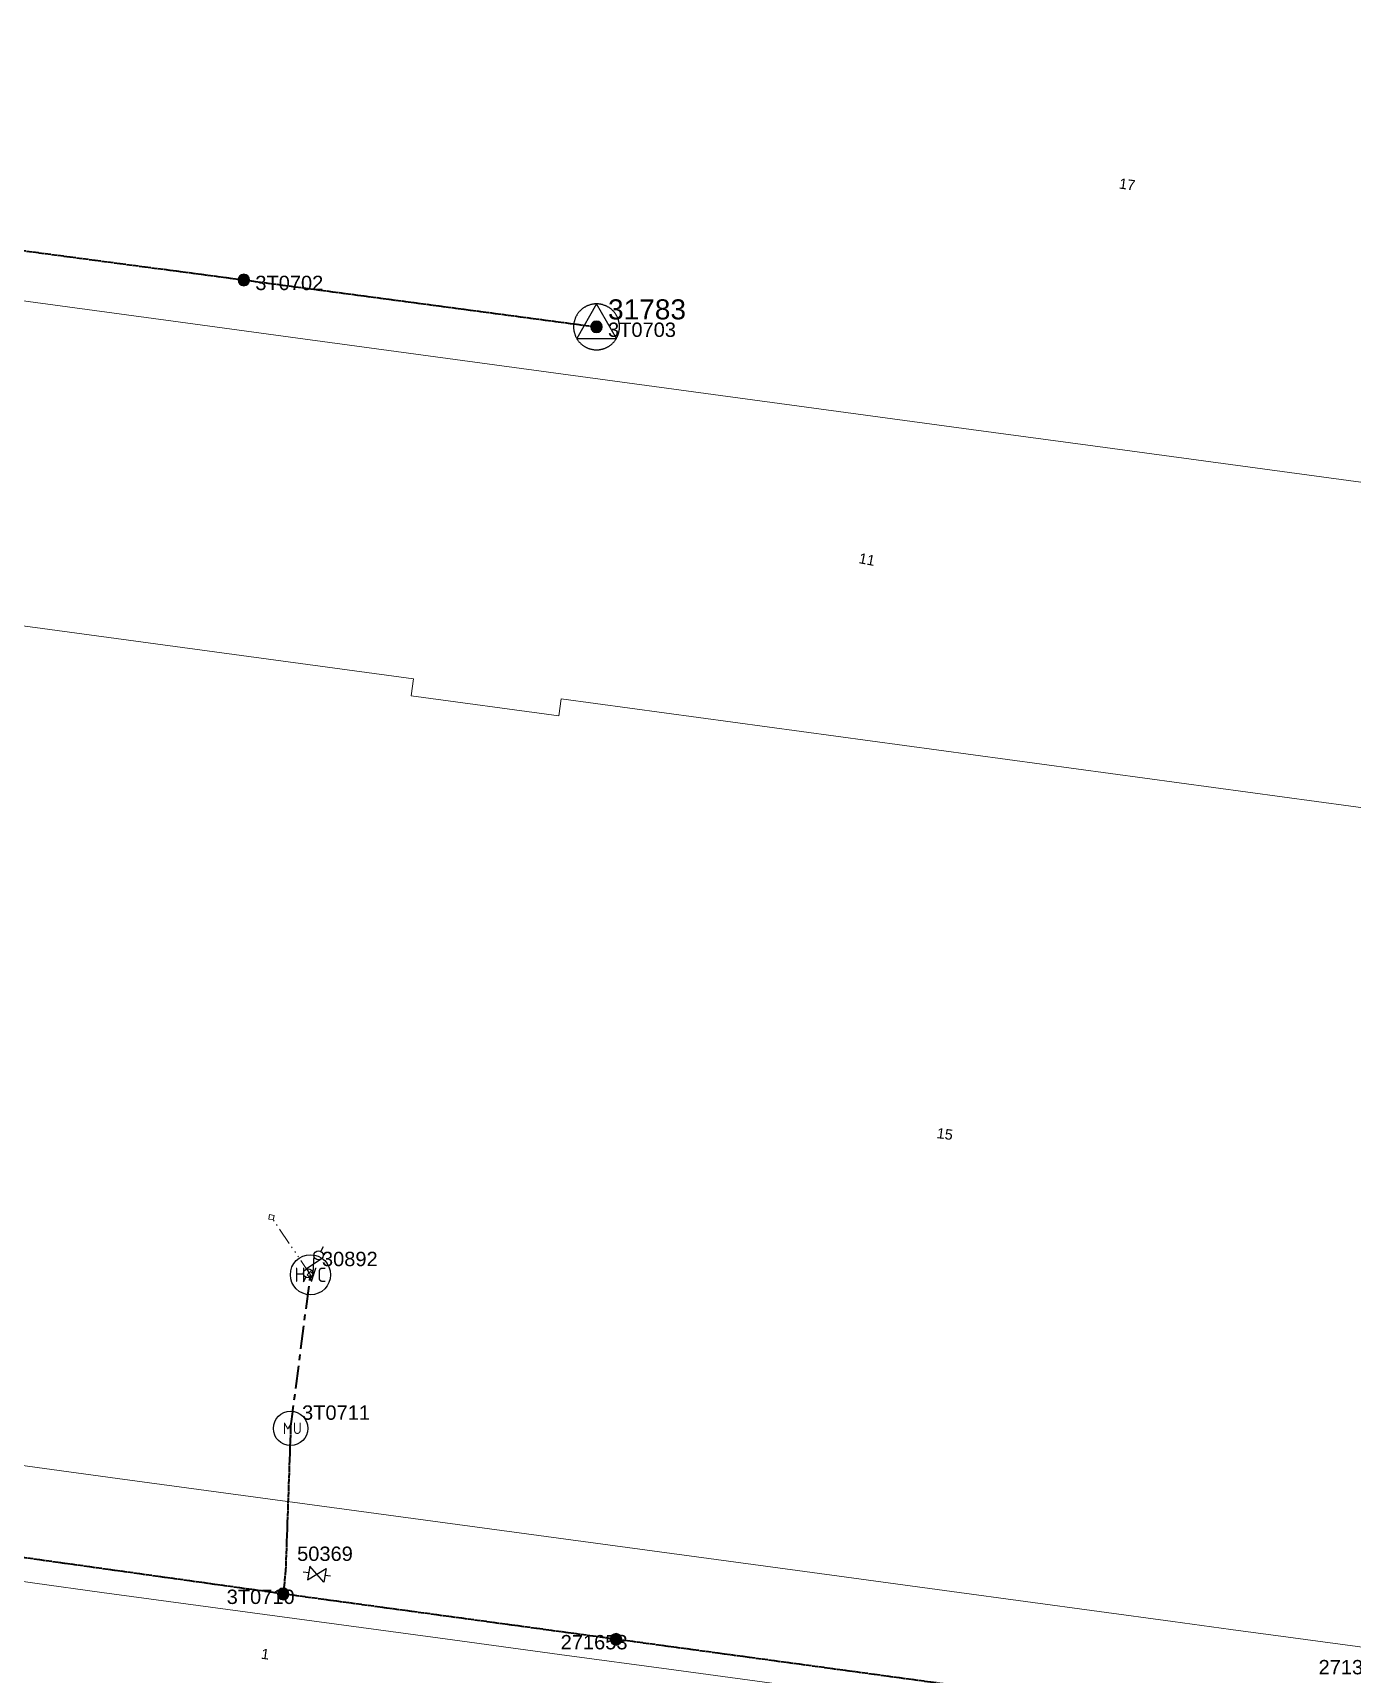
# Model space of a CAD drawing. Header units: metres. Extents: x 267072 to 270320, y 6186424 to 6191197.
# Drawn here: x 268095.7 to 268325.7, y 6187439 to 6187725.1 of the extents above; entities that cross this region are included whole.
import ezdxf
from ezdxf.enums import TextEntityAlignment as Align

# ---------------------------------------------------------------- set-up
doc = ezdxf.new("R2010")
doc.units = ezdxf.units.M
for name, pattern in [('Cable Exist OH', [1, 1, 0]), ('Cable Exist UG', [7, 4, -1, 1, -1]), ('PHANTOMX2', [6.6, 3, -0.75, 0.2, -0.75, 0.2, -0.75, 0.2, -0.75])]:
    doc.linetypes.add(name, pattern=pattern)
doc.layers.get('0').update_dxf_attribs({"color": 6})
for name, color, linetype, lineweight in [('_User_HV_Exist', 1, 'Continuous', 35), ('Cadastre Land Parcels_SP_EXT', 118, 'Continuous', 15), ('Mains_HV_EXT', 13, 'Continuous', 25), ('Services_SP_EXT', 42, 'PHANTOMX2', 20)]:
    doc.layers.add(name, color=color, linetype=linetype, lineweight=lineweight)
for name, color, linetype in [('Equip_LV_EXT', 7, 'Continuous'), ('Equip_SP_HV_EXT', 7, 'Continuous'), ('SP_HV_EXT', 1, 'Continuous'), ('Sub_SP_EXT', 7, 'Continuous'), ('Sub_SP_TR_HV_LV_EXT', 7, 'Continuous'), ('SupportsOH_SP_TR_HV_LV_SL_EXT', 7, 'Continuous')]:
    doc.layers.add(name, color=color, linetype=linetype)
doc.styles.add('iecISOCP', font='isocp.shx')
doc.styles.add('POLE_LABEL', font='arial.ttf', dxfattribs={"height": 2})
doc.styles.get("Standard").update_dxf_attribs({"font": 'arial.ttf'})

# ---------------------------------------------------------------- blocks, each defined once
blk = doc.blocks.new('SUB_POLE_EXT')
at = {"flags": 128}
for points in [[(-0.05, 4), (-0.15, 4), (-0.25, 3.99), (-0.34, 3.99), (-0.44, 3.98), (-0.54, 3.96), (-0.64, 3.95), (-0.73, 3.93), (-0.83, 3.91), (-0.92, 3.89), (-1.02, 3.87), (-1.11, 3.84), (-1.21, 3.81), (-1.3, 3.78), (-1.39, 3.75), (-1.49, 3.71), (-1.58, 3.68), (-1.67, 3.64), (-1.75, 3.59), (-1.84, 3.55), (-1.93, 3.5), (-2.01, 3.46), (-2.1, 3.41), (-2.18, 3.35), (-2.26, 3.3), (-2.34, 3.24), (-2.42, 3.18), (-2.5, 3.12), (-2.58, 3.06), (-2.65, 3), (-2.72, 2.93), (-2.79, 2.86), (-2.86, 2.79), (-2.93, 2.72), (-3, 2.65), (-3.06, 2.58), (-3.12, 2.5), (-3.18, 2.42), (-3.24, 2.34), (-3.3, 2.26), (-3.35, 2.18), (-3.41, 2.1), (-3.46, 2.01), (-3.5, 1.93), (-3.55, 1.84), (-3.59, 1.75), (-3.64, 1.67), (-3.68, 1.58), (-3.71, 1.49), (-3.75, 1.39), (-3.78, 1.3), (-3.81, 1.21), (-3.84, 1.11), (-3.87, 1.02), (-3.89, 0.92), (-3.91, 0.83), (-3.93, 0.73), (-3.95, 0.64), (-3.96, 0.54), (-3.98, 0.44), (-3.99, 0.34), (-3.99, 0.25), (-4, 0.15), (-4, 0.05), (-4, -0.05), (-4, -0.15), (-3.99, -0.25), (-3.99, -0.34), (-3.98, -0.44), (-3.96, -0.54), (-3.95, -0.64), (-3.93, -0.73), (-3.91, -0.83), (-3.89, -0.92), (-3.87, -1.02), (-3.84, -1.11), (-3.81, -1.21), (-3.78, -1.3), (-3.75, -1.39), (-3.71, -1.49), (-3.68, -1.58), (-3.64, -1.67), (-3.59, -1.75), (-3.55, -1.84), (-3.5, -1.93), (-3.46, -2.01), (-3.41, -2.1), (-3.35, -2.18), (-3.3, -2.26), (-3.24, -2.34), (-3.18, -2.42), (-3.12, -2.5), (-3.06, -2.58), (-3, -2.65), (-2.93, -2.72), (-2.86, -2.79), (-2.79, -2.86), (-2.72, -2.93), (-2.65, -3), (-2.58, -3.06), (-2.5, -3.12), (-2.42, -3.18), (-2.34, -3.24), (-2.26, -3.3), (-2.18, -3.35), (-2.1, -3.41), (-2.01, -3.46), (-1.93, -3.5), (-1.84, -3.55), (-1.75, -3.59), (-1.67, -3.64), (-1.58, -3.68), (-1.49, -3.71), (-1.39, -3.75), (-1.3, -3.78), (-1.21, -3.81), (-1.11, -3.84), (-1.02, -3.87), (-0.92, -3.89), (-0.83, -3.91), (-0.73, -3.93), (-0.64, -3.95), (-0.54, -3.96), (-0.44, -3.98), (-0.34, -3.99), (-0.25, -3.99), (-0.15, -4), (-0.05, -4), (0.05, -4), (0.15, -4), (0.25, -3.99), (0.34, -3.99), (0.44, -3.98), (0.54, -3.96), (0.64, -3.95), (0.73, -3.93), (0.83, -3.91), (0.92, -3.89), (1.02, -3.87), (1.11, -3.84), (1.21, -3.81), (1.3, -3.78), (1.39, -3.75), (1.49, -3.71), (1.58, -3.68), (1.67, -3.64), (1.75, -3.59), (1.84, -3.55), (1.93, -3.5), (2.01, -3.46), (2.1, -3.41), (2.18, -3.35), (2.26, -3.3), (2.34, -3.24), (2.42, -3.18), (2.5, -3.12), (2.58, -3.06), (2.65, -3), (2.72, -2.93), (2.79, -2.86), (2.86, -2.79), (2.93, -2.72), (3, -2.65), (3.06, -2.58), (3.12, -2.5), (3.18, -2.42), (3.24, -2.34), (3.3, -2.26), (3.35, -2.18), (3.41, -2.1), (3.46, -2.01), (3.5, -1.93), (3.55, -1.84), (3.59, -1.75), (3.64, -1.67), (3.68, -1.58), (3.71, -1.49), (3.75, -1.39), (3.78, -1.3), (3.81, -1.21), (3.84, -1.11), (3.87, -1.02), (3.89, -0.92), (3.91, -0.83), (3.93, -0.73), (3.95, -0.64), (3.96, -0.54), (3.98, -0.44), (3.99, -0.34), (3.99, -0.25), (4, -0.15), (4, -0.05), (4, 0.05), (4, 0.15), (3.99, 0.25), (3.99, 0.34), (3.98, 0.44), (3.96, 0.54), (3.95, 0.64), (3.93, 0.73), (3.91, 0.83), (3.89, 0.92), (3.87, 1.02), (3.84, 1.11), (3.81, 1.21), (3.78, 1.3), (3.75, 1.39), (3.71, 1.49), (3.68, 1.58), (3.64, 1.67), (3.59, 1.75), (3.55, 1.84), (3.5, 1.93), (3.46, 2.01), (3.41, 2.1), (3.35, 2.18), (3.3, 2.26), (3.24, 2.34), (3.18, 2.42), (3.12, 2.5), (3.06, 2.58), (3, 2.65), (2.93, 2.72), (2.86, 2.79), (2.79, 2.86), (2.72, 2.93), (2.65, 3), (2.58, 3.06), (2.5, 3.12), (2.42, 3.18), (2.34, 3.24), (2.26, 3.3), (2.18, 3.35), (2.1, 3.41), (2.01, 3.46), (1.93, 3.5), (1.84, 3.55), (1.75, 3.59), (1.67, 3.64), (1.58, 3.68), (1.49, 3.71), (1.39, 3.75), (1.3, 3.78), (1.21, 3.81), (1.11, 3.84), (1.02, 3.87), (0.92, 3.89), (0.83, 3.91), (0.73, 3.93), (0.64, 3.95), (0.54, 3.96), (0.44, 3.98), (0.34, 3.99), (0.25, 3.99), (0.15, 4), (0.05, 4)], [(0, 4), (-3.46, -2), (3.46, -2)]]:
    blk.add_lwpolyline(points, close=True, dxfattribs=at)
at = {"flags": 8}
blk.add_attdef('ASSET_NUM', text='', height=2.5, dxfattribs=at).set_placement((0, 7), align=Align.MIDDLE_CENTER)
for tag, flags, p in [('STREET_CODE', 9, (-1.38, 1.45)), ('NO_PHASES', 9, (-1.38, 1.05)), ('OPERATED_BY', 9, (-1.38, 0.65)), ('MAINTAINED_BY', 9, (-1.38, 0.45)), ('ORIENTATION', 9, (-1.38, 0.25)), ('OWNED_BY', 9, (-1.38, 0.05)), ('CONSTRUCTED_VOLTAGE', 9, (-1.13, 0.75)), ('OPERATING_VOLTAGE', 9, (-1.13, 0.35)), ('STATE', 9, (-1.38, -0.35)), ('USAGE', 9, (-1.38, -0.75)), ('LEGEND', 9, (-1.38, -0.95)), ('SUBURB', 9, (-1.38, -1.15)), ('STREETNAME', 9, (-1.38, -1.35)), ('LOCATION', 9, (-1.38, -1.55)), ('NOTES', 9, (-1.38, -1.75)), ('Z', 1, (-1.38, -1.95)), ('SECONDARY_VOLTAGE', 9, (-1.13, -0.65)), ('SUBSTATION_TYPE', 9, (-1.13, -1.05))]:
    blk.add_attdef(tag, text='', height=0.1, dxfattribs=dict(flags=flags)).set_placement(p, align=Align.MIDDLE_LEFT)
blk = doc.blocks.new('HV_CUSTOMER_EXT')
at = {"ltscale": 10}
blk.add_wipeout([(0, 3.6), (-0.04, 3.6), (-0.09, 3.6), (-0.13, 3.6), (-0.18, 3.6), (-0.22, 3.59), (-0.26, 3.59), (-0.31, 3.59), (-0.35, 3.58), (-0.4, 3.58), (-0.44, 3.57), (-0.48, 3.57), (-0.53, 3.56), (-0.57, 3.55), (-0.62, 3.55), (-0.66, 3.54), (-0.7, 3.53), (-0.75, 3.52), (-0.79, 3.51), (-0.83, 3.5), (-0.87, 3.49), (-0.92, 3.48), (-0.96, 3.47), (-1, 3.46), (-1.05, 3.44), (-1.09, 3.43), (-1.13, 3.42), (-1.17, 3.4), (-1.21, 3.39), (-1.25, 3.37), (-1.3, 3.36), (-1.34, 3.34), (-1.38, 3.33), (-1.42, 3.31), (-1.46, 3.29), (-1.5, 3.27), (-1.54, 3.25), (-1.58, 3.24), (-1.62, 3.22), (-1.66, 3.2), (-1.7, 3.17), (-1.74, 3.15), (-1.77, 3.13), (-1.81, 3.11), (-1.85, 3.09), (-1.89, 3.06), (-1.93, 3.04), (-1.96, 3.02), (-2, 2.99), (-2.04, 2.97), (-2.07, 2.94), (-2.11, 2.92), (-2.14, 2.89), (-2.18, 2.87), (-2.21, 2.84), (-2.25, 2.81), (-2.28, 2.78), (-2.32, 2.75), (-2.35, 2.73), (-2.38, 2.7), (-2.42, 2.67), (-2.45, 2.64), (-2.48, 2.61), (-2.51, 2.58), (-2.55, 2.55), (-2.58, 2.51), (-2.61, 2.48), (-2.64, 2.45), (-2.67, 2.42), (-2.7, 2.38), (-2.73, 2.35), (-2.75, 2.32), (-2.78, 2.28), (-2.81, 2.25), (-2.84, 2.21), (-2.87, 2.18), (-2.89, 2.14), (-2.92, 2.11), (-2.94, 2.07), (-2.97, 2.04), (-2.99, 2), (-3.02, 1.96), (-3.04, 1.93), (-3.06, 1.89), (-3.09, 1.85), (-3.11, 1.81), (-3.13, 1.77), (-3.15, 1.74), (-3.17, 1.7), (-3.2, 1.66), (-3.22, 1.62), (-3.24, 1.58), (-3.25, 1.54), (-3.27, 1.5), (-3.29, 1.46), (-3.31, 1.42), (-3.33, 1.38), (-3.34, 1.34), (-3.36, 1.3), (-3.37, 1.25), (-3.39, 1.21), (-3.4, 1.17), (-3.42, 1.13), (-3.43, 1.09), (-3.44, 1.05), (-3.46, 1), (-3.47, 0.96), (-3.48, 0.92), (-3.49, 0.87), (-3.5, 0.83), (-3.51, 0.79), (-3.52, 0.75), (-3.53, 0.7), (-3.54, 0.66), (-3.55, 0.62), (-3.55, 0.57), (-3.56, 0.53), (-3.57, 0.48), (-3.57, 0.44), (-3.58, 0.4), (-3.58, 0.35), (-3.59, 0.31), (-3.59, 0.26), (-3.59, 0.22), (-3.6, 0.18), (-3.6, 0.13), (-3.6, 0.09), (-3.6, 0.04), (-3.6, 0), (-3.6, -0.04), (-3.6, -0.09), (-3.6, -0.13), (-3.6, -0.18), (-3.59, -0.22), (-3.59, -0.26), (-3.59, -0.31), (-3.58, -0.35), (-3.58, -0.4), (-3.57, -0.44), (-3.57, -0.48), (-3.56, -0.53), (-3.55, -0.57), (-3.55, -0.62), (-3.54, -0.66), (-3.53, -0.7), (-3.52, -0.75), (-3.51, -0.79), (-3.5, -0.83), (-3.49, -0.87), (-3.48, -0.92), (-3.47, -0.96), (-3.46, -1), (-3.44, -1.05), (-3.43, -1.09), (-3.42, -1.13), (-3.4, -1.17), (-3.39, -1.21), (-3.37, -1.25), (-3.36, -1.3), (-3.34, -1.34), (-3.33, -1.38), (-3.31, -1.42), (-3.29, -1.46), (-3.27, -1.5), (-3.25, -1.54), (-3.24, -1.58), (-3.22, -1.62), (-3.2, -1.66), (-3.17, -1.7), (-3.15, -1.74), (-3.13, -1.77), (-3.11, -1.81), (-3.09, -1.85), (-3.06, -1.89), (-3.04, -1.93), (-3.02, -1.96), (-2.99, -2), (-2.97, -2.04), (-2.94, -2.07), (-2.92, -2.11), (-2.89, -2.14), (-2.87, -2.18), (-2.84, -2.21), (-2.81, -2.25), (-2.78, -2.28), (-2.75, -2.32), (-2.73, -2.35), (-2.7, -2.38), (-2.67, -2.42), (-2.64, -2.45), (-2.61, -2.48), (-2.58, -2.51), (-2.55, -2.55), (-2.51, -2.58), (-2.48, -2.61), (-2.45, -2.64), (-2.42, -2.67), (-2.38, -2.7), (-2.35, -2.73), (-2.32, -2.75), (-2.28, -2.78), (-2.25, -2.81), (-2.21, -2.84), (-2.18, -2.87), (-2.14, -2.89), (-2.11, -2.92), (-2.07, -2.94), (-2.04, -2.97), (-2, -2.99), (-1.96, -3.02), (-1.93, -3.04), (-1.89, -3.06), (-1.85, -3.09), (-1.81, -3.11), (-1.77, -3.13), (-1.74, -3.15), (-1.7, -3.17), (-1.66, -3.2), (-1.62, -3.22), (-1.58, -3.24), (-1.54, -3.25), (-1.5, -3.27), (-1.46, -3.29), (-1.42, -3.31), (-1.38, -3.33), (-1.34, -3.34), (-1.3, -3.36), (-1.25, -3.37), (-1.21, -3.39), (-1.17, -3.4), (-1.13, -3.42), (-1.09, -3.43), (-1.05, -3.44), (-1, -3.46), (-0.96, -3.47), (-0.92, -3.48), (-0.87, -3.49), (-0.83, -3.5), (-0.79, -3.51), (-0.75, -3.52), (-0.7, -3.53), (-0.66, -3.54), (-0.62, -3.55), (-0.57, -3.55), (-0.53, -3.56), (-0.48, -3.57), (-0.44, -3.57), (-0.4, -3.58), (-0.35, -3.58), (-0.31, -3.59), (-0.26, -3.59), (-0.22, -3.59), (-0.18, -3.6), (-0.13, -3.6), (-0.09, -3.6), (-0.04, -3.6), (0, -3.6), (0.04, -3.6), (0.09, -3.6), (0.13, -3.6), (0.18, -3.6), (0.22, -3.59), (0.26, -3.59), (0.31, -3.59), (0.35, -3.58), (0.4, -3.58), (0.44, -3.57), (0.48, -3.57), (0.53, -3.56), (0.57, -3.55), (0.62, -3.55), (0.66, -3.54), (0.7, -3.53), (0.75, -3.52), (0.79, -3.51), (0.83, -3.5), (0.87, -3.49), (0.92, -3.48), (0.96, -3.47), (1, -3.46), (1.05, -3.44), (1.09, -3.43), (1.13, -3.42), (1.17, -3.4), (1.21, -3.39), (1.25, -3.37), (1.3, -3.36), (1.34, -3.34), (1.38, -3.33), (1.42, -3.31), (1.46, -3.29), (1.5, -3.27), (1.54, -3.25), (1.58, -3.24), (1.62, -3.22), (1.66, -3.2), (1.7, -3.17), (1.74, -3.15), (1.77, -3.13), (1.81, -3.11), (1.85, -3.09), (1.89, -3.06), (1.93, -3.04), (1.96, -3.02), (2, -2.99), (2.04, -2.97), (2.07, -2.94), (2.11, -2.92), (2.14, -2.89), (2.18, -2.87), (2.21, -2.84), (2.25, -2.81), (2.28, -2.78), (2.32, -2.75), (2.35, -2.73), (2.38, -2.7), (2.42, -2.67), (2.45, -2.64), (2.48, -2.61), (2.51, -2.58), (2.55, -2.55), (2.58, -2.51), (2.61, -2.48), (2.64, -2.45), (2.67, -2.42), (2.7, -2.38), (2.73, -2.35), (2.75, -2.32), (2.78, -2.28), (2.81, -2.25), (2.84, -2.21), (2.87, -2.18), (2.89, -2.14), (2.92, -2.11), (2.94, -2.07), (2.97, -2.04), (2.99, -2), (3.02, -1.96), (3.04, -1.93), (3.06, -1.89), (3.09, -1.85), (3.11, -1.81), (3.13, -1.77), (3.15, -1.74), (3.17, -1.7), (3.2, -1.66), (3.22, -1.62), (3.24, -1.58), (3.25, -1.54), (3.27, -1.5), (3.29, -1.46), (3.31, -1.42), (3.33, -1.38), (3.34, -1.34), (3.36, -1.3), (3.37, -1.25), (3.39, -1.21), (3.4, -1.17), (3.42, -1.13), (3.43, -1.09), (3.44, -1.05), (3.46, -1), (3.47, -0.96), (3.48, -0.92), (3.49, -0.87), (3.5, -0.83), (3.51, -0.79), (3.52, -0.75), (3.53, -0.7), (3.54, -0.66), (3.55, -0.62), (3.55, -0.57), (3.56, -0.53), (3.57, -0.48), (3.57, -0.44), (3.58, -0.4), (3.58, -0.35), (3.59, -0.31), (3.59, -0.26), (3.59, -0.22), (3.6, -0.18), (3.6, -0.13), (3.6, -0.09), (3.6, -0.04), (3.6, 0), (3.6, 0.04), (3.6, 0.09), (3.6, 0.13), (3.6, 0.18), (3.59, 0.22), (3.59, 0.26), (3.59, 0.31), (3.58, 0.35), (3.58, 0.4), (3.57, 0.44), (3.57, 0.48), (3.56, 0.53), (3.55, 0.57), (3.55, 0.62), (3.54, 0.66), (3.53, 0.7), (3.52, 0.75), (3.51, 0.79), (3.5, 0.83), (3.49, 0.87), (3.48, 0.92), (3.47, 0.96), (3.46, 1), (3.44, 1.05), (3.43, 1.09), (3.42, 1.13), (3.4, 1.17), (3.39, 1.21), (3.37, 1.25), (3.36, 1.3), (3.34, 1.34), (3.33, 1.38), (3.31, 1.42), (3.29, 1.46), (3.27, 1.5), (3.25, 1.54), (3.24, 1.58), (3.22, 1.62), (3.2, 1.66), (3.17, 1.7), (3.15, 1.74), (3.13, 1.77), (3.11, 1.81), (3.09, 1.85), (3.06, 1.89), (3.04, 1.93), (3.02, 1.96), (2.99, 2), (2.97, 2.04), (2.94, 2.07), (2.92, 2.11), (2.89, 2.14), (2.87, 2.18), (2.84, 2.21), (2.81, 2.25), (2.78, 2.28), (2.75, 2.32), (2.73, 2.35), (2.7, 2.38), (2.67, 2.42), (2.64, 2.45), (2.61, 2.48), (2.58, 2.51), (2.55, 2.55), (2.51, 2.58), (2.48, 2.61), (2.45, 2.64), (2.42, 2.67), (2.38, 2.7), (2.35, 2.73), (2.32, 2.75), (2.28, 2.78), (2.25, 2.81), (2.21, 2.84), (2.18, 2.87), (2.14, 2.89), (2.11, 2.92), (2.07, 2.94), (2.04, 2.97), (2, 2.99), (1.96, 3.02), (1.93, 3.04), (1.89, 3.06), (1.85, 3.09), (1.81, 3.11), (1.77, 3.13), (1.74, 3.15), (1.7, 3.17), (1.66, 3.2), (1.62, 3.22), (1.58, 3.24), (1.54, 3.25), (1.5, 3.27), (1.46, 3.29), (1.42, 3.31), (1.38, 3.33), (1.34, 3.34), (1.3, 3.36), (1.25, 3.37), (1.21, 3.39), (1.17, 3.4), (1.13, 3.42), (1.09, 3.43), (1.05, 3.44), (1, 3.46), (0.96, 3.47), (0.92, 3.48), (0.87, 3.49), (0.83, 3.5), (0.79, 3.51), (0.75, 3.52), (0.7, 3.53), (0.66, 3.54), (0.62, 3.55), (0.57, 3.55), (0.53, 3.56), (0.48, 3.57), (0.44, 3.57), (0.4, 3.58), (0.35, 3.58), (0.31, 3.59), (0.26, 3.59), (0.22, 3.59), (0.18, 3.6), (0.13, 3.6), (0.09, 3.6), (0.04, 3.6)], dxfattribs=at)
blk.add_circle((0, 0), 3.5, dxfattribs=at)
at = {"insert": (0, 0), "char_height": 2.5, "width": 3.6298, "attachment_point": 5, "style": 'iecISOCP'}
blk.add_mtext('HVC', dxfattribs=at)
at = {"flags": 8}
blk.add_attdef('ASSET_NUM', text='', height=2.5, dxfattribs=at).set_placement((0, 5.75), align=Align.MIDDLE_CENTER)
blk = doc.blocks.new('CCP_EXT')
blk.add_wipeout([(0, 0.57), (0.57, 0), (0, -0.57), (-0.57, 0)])
blk.add_lwpolyline([(-0.57, 0), (0, 0.57), (0.57, 0), (0, -0.57), (-0.57, 0)])
at = {"flags": 1}
blk.add_attdef('Z', (0, 0), '', height=0.2, dxfattribs=at)
at = {"flags": 9}
for tag, p in [('CCP_TYPE', (0, 0)), ('CONSTRUCTED_VOLTAGE', (0, -0.2)), ('OPERATING_VOLTAGE', (0, -0.6)), ('ORIENTATION', (0, -0.8)), ('OWNED_BY', (0, -1)), ('STATE', (0, -1.8)), ('NO_PHASES', (0, -0.4)), ('USAGE', (0, -1.2)), ('LEGEND', (0, -1.4)), ('LIFE_SUPPORT', (0, -1.6)), ('NOTES', (0, -2))]:
    blk.add_attdef(tag, text='', height=0.2, dxfattribs=at).set_placement(p, align=Align.MIDDLE_LEFT)
blk = doc.blocks.new('POLE_EXT')
blk.add_hatch(color=256).paths.add_polyline_path([(-1, 0, 1), (1, 0, 1)])
blk.add_lwpolyline([(-1, 0, 1), (1, 0, 1)], format="xyb", close=True)
at = {"flags": 8}
blk.add_attdef('pNumber', text='', height=2, dxfattribs=at).set_placement((2.5, 2.5), align=Align.MIDDLE_CENTER)
at = {"style": 'POLE_LABEL', "flags": 9}
for tag, p in [('STRUCTURE_PLANT_NUMBER', (1.35, 0.03)), ('STREET_CODE', (1.35, -0.2))]:
    blk.add_attdef(tag, text='', height=0.2, dxfattribs=at).set_placement(p, align=Align.MIDDLE_LEFT)
at = {"flags": 9}
for tag, p in [('OWNED_BY', (1.35, -0.4)), ('SPECIAL_USE', (1.35, -0.8)), ('STATE', (1.35, -1)), ('cLV', (1.35, -1.4)), ('hDepth', (1.35, -1.6)), ('hDia', (1.35, -1.8)), ('cHV', (1.35, -2)), ('PARENT', (1.35, -0.6)), ('USAGE', (1.35, -1.2)), ('LBRACKET', (1.35, -2.2)), ('LExisting', (1.35, -2.4)), ('LANTNUMBER', (1.35, -2.6)), ('LOther', (1.35, -2.8)), ('cLinedev', (1.35, -3.4)), ('pExisting', (1.35, -3.8)), ('pFooting', (1.35, -4.4)), ('pNew', (1.35, -4.6)), ('pRelocate', (1.35, -5)), ('pRemove', (1.35, -5.2)), ('pReplace', (1.35, -5.4)), ('pStay', (1.35, -5.6)), ('pType', (1.35, -5.8)), ('LRemove', (1.35, -3)), ('LEGEND', (1.35, -3.2)), ('LOCATION', (1.35, -3.6)), ('PFNUMBER', (1.35, -4)), ('NEWPFNUMBER', (1.35, -4.2)), ('cspan', (1.35, -6)), ('STREETNAME', (1.35, -6.2)), ('SUBURB', (1.35, -6.4)), ('OPERATED_BY', (1.36, -7.01)), ('NOTES', (1.35, -6.6)), ('MAINTAINED_BY', (1.36, -6.81))]:
    blk.add_attdef(tag, text='', height=0.2, dxfattribs=at).set_placement(p, align=Align.MIDDLE_LEFT)
at = {"flags": 1}
blk.add_attdef('Z', (1.35, -7.33), '', height=0.2, dxfattribs=at)
blk = doc.blocks.new('LV_UG_DFUSE_CLOSED_EXT')
for points in [[(1, 0), (0, 0)], [(5.04, 0.73), (2.16, -0.72)], [(5.05, -0.71), (2.16, 0.72)], [(6.2, 0.01), (7.2, 0.01)]]:
    blk.add_lwpolyline(points)
for centre in [(1.8, 0), (5.4, 0.01)]:
    blk.add_circle(centre, 0.8)
at = {"flags": 9}
for tag, p in [('ACTUAL_STATUS', (0, 0)), ('CONSTRUCTED_VOLTAGE', (0, -0.2)), ('OPERATING_VOLTAGE', (0, -0.6)), ('ORIENTATION', (0, -0.8)), ('STATE', (0, -1)), ('SWITCH_TYPE', (0, -1.2)), ('NO_PHASES', (0, -0.4)), ('USAGE', (0, -1.4)), ('NOTES', (0, -1.6))]:
    blk.add_attdef(tag, text='', height=0.2, dxfattribs=at).set_placement(p, align=Align.MIDDLE_LEFT)
at = {"flags": 1}
blk.add_attdef('Z', (0, 0), '', height=0.2, dxfattribs=at)
blk = doc.blocks.new('HV_DOF_CLOSED_EXT')
for p, q in [((0, 7.9), (0, 6.94)), ((0, 4.06), (0, 3.1))]:
    blk.add_line(p, q)
blk.add_lwpolyline([(-1.2, 4.06), (1.2, 4.06), (-1.2, 6.94), (1.2, 6.94)], close=True)
for tag, height, flags, p in [('ASSET_NUM', 2.5, 8, (2, 2)), ('STREET_CODE', 0.2, 9, (1.5, 0)), ('ACTUAL_STATUS', 0.2, 9, (1.5, -0.2)), ('CONSTRUCTED_VOLTAGE', 0.2, 9, (1.5, -0.4)), ('OPERATING_VOLTAGE', 0.2, 9, (1.5, -0.8)), ('ORIENTATION', 0.2, 9, (1.5, -1)), ('OWNED_BY', 0.2, 9, (1.5, -1.2)), ('OPERATED_BY', 0.2, 9, (1.5, -1.4)), ('STATE', 0.2, 9, (1.5, -1.8)), ('SWITCH_TYPE', 0.2, 9, (1.5, -2)), ('STREETNAME', 0.2, 9, (1.5, -2.8)), ('NO_PHASES', 0.2, 9, (1.5, -0.6)), ('MAINTAINED_BY', 0.2, 9, (1.5, -1.6)), ('USAGE', 0.2, 9, (1.5, -2.2)), ('LEGEND', 0.2, 9, (1.5, -2.4)), ('LOCATION', 0.2, 9, (1.5, -2.6)), ('SUBURB', 0.2, 9, (1.5, -3)), ('Z', 0.2, 1, (1.5, -3.6)), ('NOTES', 0.2, 9, (1.5, -3.2)), ('LABEL_ALIGNMENT', 0.2, 9, (1.5, -3.4))]:
    blk.add_attdef(tag, text='', height=height, dxfattribs=dict(flags=flags)).set_placement(p, align=Align.MIDDLE_LEFT)
blk = doc.blocks.new('METERING_UNIT_EXT')
at = {"flags": 1}
blk.add_attdef('Z', (0, 0), '', height=0.2, dxfattribs=at)
at = {"flags": 9}
for tag, p in [('CONSTRUCTED_VOLTAGE', (0, 0)), ('OPERATING_VOLTAGE', (0, -0.4)), ('ORIENTATION', (0, -0.6)), ('OWNED_BY', (0, -0.8)), ('STATE', (0, -1)), ('STREETNAME', (0, -1.6)), ('SUBURB', (0, -1.8)), ('NO_PHASES', (0, -0.2)), ('USAGE', (0, -1.2)), ('LEGEND', (0, -1.4)), ('NOTES', (0, -2))]:
    blk.add_attdef(tag, text='', height=0.2, dxfattribs=at).set_placement(p, align=Align.MIDDLE_LEFT)
blk.add_wipeout([(-0.17, 3), (-0.55, 2.95), (-0.91, 2.86), (-1.26, 2.72), (-1.59, 2.54), (-1.9, 2.32), (-2.18, 2.06), (-2.42, 1.78), (-2.62, 1.46), (-2.78, 1.12), (-2.9, 0.76), (-2.97, 0.39), (-3, 0.02), (-2.98, -0.36), (-2.91, -0.73), (-2.8, -1.09), (-2.64, -1.43), (-2.44, -1.75), (-2.2, -2.04), (-1.92, -2.3), (-1.62, -2.52), (-1.29, -2.71), (-0.94, -2.85), (-0.58, -2.94), (-0.2, -2.99), (0.17, -3), (0.55, -2.95), (0.91, -2.86), (1.26, -2.72), (1.59, -2.54), (1.9, -2.32), (2.18, -2.06), (2.42, -1.78), (2.62, -1.46), (2.78, -1.12), (2.9, -0.76), (2.97, -0.39), (3, -0.02), (2.98, 0.36), (2.91, 0.73), (2.8, 1.09), (2.64, 1.43), (2.44, 1.75), (2.2, 2.04), (1.92, 2.3), (1.62, 2.52), (1.29, 2.71), (0.94, 2.85), (0.58, 2.94), (0.2, 2.99)])
blk.add_circle((0, 0), 3)
at = {"insert": (-1.35, 1.01), "char_height": 2, "width": 2.7042, "attachment_point": 1, "style": 'iecISOCP'}
blk.add_mtext('MU', dxfattribs=at)

msp = doc.modelspace()

# ---------------------------------------------------------------- linework, layer by layer
at = {"layer": '_User_HV_Exist', "linetype": 'Cable Exist OH'}
for points in [[(268012.8581, 6187697.9707), (268194.013, 6187673.874)], [(268139.3831, 6187453.0262), (268092.5226, 6187459.5784), (268021.9573, 6187468.9787)], [(268139.8176, 6187457.2875), (268139.3831, 6187453.0262)], [(268282.1722, 6187374.4483), (268323.1615, 6187428.1084), (268262.0087, 6187436.3195), (268139.3831, 6187453.0262)]]:
    msp.add_lwpolyline(points, dxfattribs=at)
at = {"layer": 'Cadastre Land Parcels_SP_EXT', "linetype": 'Continuous'}
for points in [[(268328.3044, 6187748.5884), (268268.8471, 6187756.6488), (268209.3913, 6187764.7078), (268149.9337, 6187772.7684), (268144.5104, 6187732.3291), (268010.6857, 6187750.2753), (268002.7092, 6187690.7976), (268118.9534, 6187675.0373), (268139.359, 6187672.2713), (268259.3028, 6187656.0094), (268280.523, 6187653.1321), (268371.8116, 6187640.7559), (268429.9445, 6187632.8739), (268452.6602, 6187629.7946), (268462.1191, 6187643.4099), (268495.4495, 6187694.6916), (268512.9584, 6187723.5575), (268492.8019, 6187726.2897), (268328.3044, 6187748.5884)], [(268452.6602, 6187629.7946), (268429.9445, 6187632.8739), (268371.8116, 6187640.7559), (268280.523, 6187653.1321), (268259.3028, 6187656.0094), (268139.359, 6187672.2713), (268118.9534, 6187675.0373), (268002.7092, 6187690.7976), (267997.7532, 6187691.47), (267990.2799, 6187635.8265), (268162.0785, 6187612.5197), (268161.6745, 6187609.5467), (268187.442, 6187606.0506), (268187.8461, 6187609.0236), (268361.388, 6187585.48), (268363.1197, 6187595.3313), (268414.5815, 6187593.3963), (268431.645, 6187599.4871), (268452.6602, 6187629.7946)], [(268287.9028, 6187408.5457), (268301.9322, 6187426.9532), (268207.4818, 6187439.7731), (268187.5458, 6187442.4783), (268167.6105, 6187445.1844), (268107.7989, 6187453.3034), (268096.1265, 6187454.9268), (268087.8776, 6187456.0754), (268028.0643, 6187464.1879), (267968.2517, 6187472.299), (267965.5723, 6187452.3572), (267962.8947, 6187432.4164), (267960.2162, 6187412.4745), (267957.5378, 6187392.5337), (268077.1656, 6187376.3262), (268097.0878, 6187373.5433), (268099.765, 6187393.4831), (268159.5756, 6187385.3531), (268179.5116, 6187382.6451), (268199.4476, 6187379.9369), (268259.8445, 6187371.7314), (268273.8737, 6187390.138), (268287.9028, 6187408.5457)]]:
    msp.add_lwpolyline(points, close=True, dxfattribs=at)
at = {"layer": 'Mains_HV_EXT', "linetype": 'Cable Exist OH'}
for points in [[(268012.8581, 6187697.9707), (268194.013, 6187673.874)], [(268139.3831, 6187453.0262), (268092.5226, 6187459.5784), (268021.9573, 6187468.9787)], [(268139.8176, 6187457.2875), (268139.3831, 6187453.0262)], [(268282.1722, 6187374.4483), (268323.1615, 6187428.1084), (268262.0087, 6187436.3195), (268139.3831, 6187453.0262)]]:
    msp.add_lwpolyline(points, dxfattribs=at)

# ---------------------------------------------------------------- block references
at = {"layer": 'Equip_SP_HV_EXT'}
ref = msp.add_blockref('HV_DOF_CLOSED_EXT', (268139.8176, 6187457.2876), dxfattribs=dict(at, rotation=261.4534510472012))
ref.add_attrib('ASSET_NUM', '50369', dxfattribs={"layer": '0', "height": 2.5}).set_placement((268141.8176, 6187458.0376), align=Align.BOTTOM_LEFT)
at = {"layer": 'Sub_SP_EXT'}
ref = msp.add_blockref('HV_CUSTOMER_EXT', (268144.149, 6187508.659), dxfattribs=at)
ref.add_attrib('ASSET_NUM', '30892', dxfattribs={"layer": '0', "height": 2.5}).set_placement((268146.149, 6187509.409), align=Align.BOTTOM_LEFT)
at = {"layer": 'Sub_SP_TR_HV_LV_EXT'}
ref = msp.add_blockref('SUB_POLE_EXT', (268194.013, 6187673.874), dxfattribs=at)
ref.add_attrib('ASSET_NUM', '31783', dxfattribs={"layer": '0', "height": 3.5}).set_placement((268196.013, 6187674.124), align=Align.BOTTOM_LEFT)
at = {"layer": 'SupportsOH_SP_TR_HV_LV_SL_EXT'}
ref = msp.add_blockref('POLE_EXT', (268132.534, 6187682.035), dxfattribs=at)
ref.add_attrib('ASSET_NUM', '3T0702', dxfattribs={"layer": '0', "height": 2.5, "style": 'POLE_LABEL'}).set_placement((268134.534, 6187682.785), align=Align.TOP_LEFT)
ref = msp.add_blockref('POLE_EXT', (268194.013, 6187673.874), dxfattribs=at)
ref.add_attrib('ASSET_NUM', '3T0703', dxfattribs={"layer": '0', "height": 2.5, "style": 'POLE_LABEL'}).set_placement((268196.013, 6187674.624), align=Align.TOP_LEFT)
ref = msp.add_blockref('POLE_EXT', (268140.682, 6187481.884), dxfattribs=at)
ref.add_attrib('ASSET_NUM', '3T0711', dxfattribs={"layer": '0', "height": 2.5, "style": 'POLE_LABEL'}).set_placement((268142.682, 6187482.634), align=Align.BOTTOM_LEFT)
ref = msp.add_blockref('POLE_EXT', (268139.3831, 6187453.0262), dxfattribs=at)
ref.add_attrib('ASSET_NUM', '3T0710', dxfattribs={"layer": '0', "height": 2.5, "style": 'POLE_LABEL'}).set_placement((268141.3831, 6187453.7762), align=Align.TOP_RIGHT)
ref = msp.add_blockref('POLE_EXT', (268197.412, 6187445.1203), dxfattribs=at)
ref.add_attrib('ASSET_NUM', '271653', dxfattribs={"layer": '0', "height": 2.5, "style": 'POLE_LABEL'}).set_placement((268199.412, 6187445.8703), align=Align.TOP_RIGHT)
ref = msp.add_blockref('POLE_EXT', (268329.5314, 6187437.5157), dxfattribs=at)
ref.add_attrib('ASSET_NUM', '271326', dxfattribs={"layer": '0', "height": 2.5, "style": 'POLE_LABEL'}).set_placement((268331.5314, 6187438.2657), align=Align.BOTTOM_RIGHT)

# ---------------------------------------------------------------- texts
at = {"layer": 'Cadastre Land Parcels_SP_EXT'}
for s, rotation, p in [('17', 352.532926, (268285.0148, 6187697.9966)), ('11', 349.396142, (268239.6151, 6187632.7113)), ('15', 352.524263, (268253.2277, 6187532.495)), ('1', 352.303948, (268135.4552, 6187441.7517))]:
    msp.add_text(s, height=1.8, rotation=rotation, dxfattribs=at).set_placement(p)

# ---------------------------------------------------------------- next in the draw order: linework, layer by layer
at = {"layer": 'Cadastre Land Parcels_SP_EXT', "linetype": 'Continuous'}
msp.add_lwpolyline([(268161.6745, 6187609.5467), (268162.0785, 6187612.5197), (267990.2799, 6187635.8265), (267970.98, 6187492.1018), (268090.5705, 6187475.8832), (268110.5323, 6187473.1759), (268229.0442, 6187457.1038), (268255.967, 6187453.4532), (268294.4831, 6187448.2296), (268304.6049, 6187446.8568), (268314.5853, 6187445.5035), (268338.7367, 6187442.2274), (268329.7728, 6187463.7189), (268391.1161, 6187544.2104), (268427.333, 6187593.269), (268431.645, 6187599.4871), (268414.5815, 6187593.3963), (268363.1197, 6187595.3313), (268361.388, 6187585.48), (268187.8461, 6187609.0236), (268187.442, 6187606.0506), (268161.6745, 6187609.5467)], close=True, dxfattribs=at)

# ---------------------------------------------------------------- next in the draw order: block references
at = {"layer": 'Equip_SP_HV_EXT'}
msp.add_blockref('METERING_UNIT_EXT', (268140.682, 6187481.884), dxfattribs=at)
at = {"layer": 'Services_SP_EXT', "rotation": 304.1216970318013}
msp.add_blockref('CCP_EXT', (268137.3481, 6187518.6957), dxfattribs=at)
at = {"layer": 'SP_HV_EXT'}
msp.add_blockref('CCP_EXT', (268144.149, 6187508.659), dxfattribs=at)

# ---------------------------------------------------------------- next in the draw order: linework, layer by layer
at = {"layer": '_User_HV_Exist', "linetype": 'Cable Exist UG'}
msp.add_lwpolyline([(268140.682, 6187481.884), (268144.149, 6187508.659)], dxfattribs=at)
at = {"layer": '_User_HV_Exist', "linetype": 'Cable Exist OH'}
msp.add_lwpolyline([(268140.682, 6187481.884), (268139.8176, 6187457.2875)], dxfattribs=at)
at = {"layer": 'Mains_HV_EXT', "linetype": 'Cable Exist UG'}
msp.add_lwpolyline([(268140.682, 6187481.884), (268144.149, 6187508.659)], dxfattribs=at)
at = {"layer": 'Mains_HV_EXT', "linetype": 'Cable Exist OH'}
msp.add_lwpolyline([(268140.682, 6187481.884), (268139.8176, 6187457.2875)], dxfattribs=at)
at = {"layer": 'Services_SP_EXT'}
msp.add_lwpolyline([(268144.149, 6187508.659), (268137.3481, 6187518.6957)], dxfattribs=at)

# ---------------------------------------------------------------- next in the draw order: block references
at = {"layer": 'Equip_LV_EXT', "rotation": 60.00000000000014}
msp.add_blockref('LV_UG_DFUSE_CLOSED_EXT', (268142.849, 6187507.359), dxfattribs=at)

doc.saveas('drawing.dxf')
